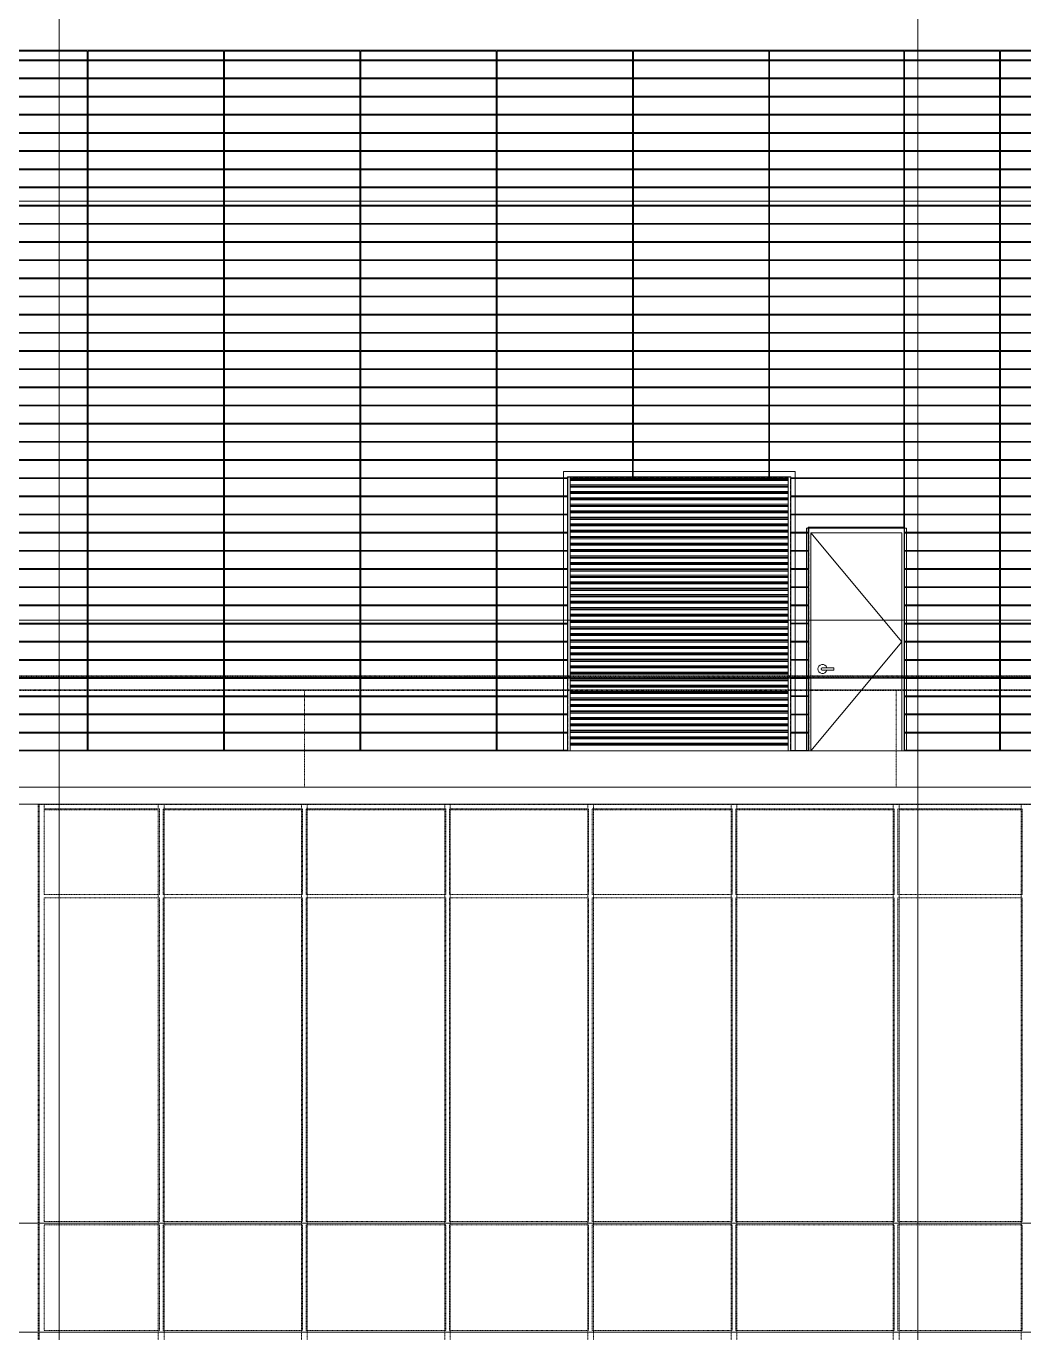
# Model space of a CAD drawing. Header units: inches. Extents: x 11737 to 18084, y -4365 to 1695.
# Drawn here: x 12783 to 13222, y 643 to 1218 of the extents above; entities that cross this region are included whole.
import ezdxf
from ezdxf.xclip import XClip

# ---------------------------------------------------------------- set-up
doc = ezdxf.new("R2010")
doc.units = ezdxf.units.IN
doc.header["$MEASUREMENT"] = 0
doc.header["$XCLIPFRAME"] = 0
for name, pattern in [('INC-200$0$NBK_CenterX2', [1.083333, 0.666667, -0.125, 0.166667, -0.125]), ('NBK_Center2', [0.270833, 0.166667, -0.03125, 0.041667, -0.03125]), ('NBK_CenterX2', [1.083333, 0.666667, -0.125, 0.166667, -0.125]), ('NBK_Hidden', [0.125, 0.083333, -0.041667])]:
    doc.linetypes.add(name, pattern=pattern)
doc.layers.get('Defpoints').update_dxf_attribs({"color": 250, "lineweight": 0})
for name, color, linetype, lineweight in [('!Arch2', 8, 'Continuous', 9), ('!Dimension', 50, 'Continuous', 5), ('!Gridline', 112, 'NBK_CenterX2', 5), ('!Linetype_Center2', 222, 'NBK_Center2', 9), ('!Linetype_Hidden', 210, 'NBK_Hidden', 9), ('!Terracotta', 31, 'Continuous', 20), ('INC-200$0$!Gridline @ 1', 112, 'INC-200$0$NBK_CenterX2', 5)]:
    doc.layers.add(name, color=color, linetype=linetype, lineweight=lineweight)

# ---------------------------------------------------------------- blocks, each defined once
blk = doc.blocks.new('WEST ELEVATION GRID')
for p, q in [((-1104.01, -106.7), (-1104.01, 1818.09)), ((-726.01, -106.7), (-726.01, 1818.09)), ((842.95, 1652.4), (-1655, 1652.4)), ((-1655, 1442.4), (842.95, 1442.4)), ((-1655, 1394.4), (842.95, 1394.4)), ((-1655, 1202.4), (842.95, 1202.4))]:
    blk.add_line(p, q)
blk = doc.blocks.new('A201')
for p, q in [((-595.53, 1418.92), (-1355.98, 1418.92)), ((-1334.89, 1419.44), (-610.4, 1419.44)), ((-1126.85, 1418.86), (-595.28, 1418.86)), ((-1348.76, 1413.16), (-595.28, 1413.16)), ((-595.05, 1412.93), (-1348.76, 1412.93)), ((-1348.76, 1412.89), (-595.09, 1412.89)), ((-996.01, 1370.4), (-996.01, 1412.89)), ((-735.49, 1370.4), (-735.49, 1413.16)), ((-595.53, 1370.4), (-1342.14, 1370.4)), ((-1113.29, 1362.8), (-606.09, 1362.8)), ((-1113.29, 1362.8), (-1113.29, 410.4)), ((-1112.81, 1362.8), (-1112.81, 410.4)), ((-1110.57, 1362.8), (-1110.57, 1323.12)), ((-1059.85, 1360.88), (-1110.57, 1360.88)), ((-1110.57, 1360.4), (-1060.33, 1360.4)), ((-1060.33, 1362.8), (-1060.33, 410.4)), ((-1059.85, 1323.12), (-1059.85, 1360.88)), ((-996.81, 1360.88), (-1058.25, 1360.88)), ((-1058.25, 1360.88), (-1058.25, 1323.12)), ((-1057.77, 410.4), (-1057.77, 1362.8)), ((-1057.77, 1360.4), (-997.29, 1360.4)), ((-997.29, 1362.8), (-997.29, 410.4)), ((-996.81, 1323.12), (-996.81, 1360.88)), ((-933.77, 1360.88), (-995.21, 1360.88)), ((-995.21, 1360.88), (-995.21, 1323.12)), ((-994.73, 410.4), (-994.73, 1362.8)), ((-994.73, 1360.4), (-934.25, 1360.4)), ((-934.25, 1362.8), (-934.25, 410.4)), ((-933.77, 1323.12), (-933.77, 1360.88)), ((-870.89, 1360.88), (-932.17, 1360.88)), ((-932.17, 1360.88), (-932.17, 1323.12)), ((-931.85, 410.4), (-931.85, 1362.8)), ((-931.85, 1360.4), (-871.21, 1360.4)), ((-871.21, 1362.8), (-871.21, 410.4)), ((-870.89, 1323.12), (-870.89, 1360.88)), ((-869.29, 1360.88), (-869.29, 1323.12)), ((-807.69, 1360.88), (-869.29, 1360.88)), ((-868.81, 410.4), (-868.81, 1362.8)), ((-868.81, 1360.4), (-808.17, 1360.4)), ((-808.17, 1362.8), (-808.17, 410.4)), ((-807.69, 1323.12), (-807.69, 1360.88)), ((-736.33, 1360.88), (-806.09, 1360.88)), ((-806.09, 1360.88), (-806.09, 1323.12)), ((-805.61, 1362.8), (-805.61, 410.4)), ((-805.61, 1360.4), (-736.81, 1360.4)), ((-736.81, 1362.8), (-736.81, 410.4)), ((-736.33, 1323.12), (-736.33, 1360.88)), ((-734.73, 1360.88), (-734.73, 1323.12)), ((-680.01, 1360.88), (-734.73, 1360.88)), ((-734.25, 1362.8), (-734.25, 410.4)), ((-734.25, 1360.4), (-680.49, 1360.4)), ((-680.49, 1362.8), (-680.49, 410.4)), ((-680.01, 1323.12), (-680.01, 1360.88)), ((-1110.57, 1323.12), (-1059.85, 1323.12)), ((-1059.85, 1321.68), (-1110.57, 1321.68)), ((-1110.57, 1321.68), (-1110.57, 1179.12)), ((-1059.85, 1179.12), (-1059.85, 1321.68)), ((-1058.25, 1323.12), (-996.81, 1323.12)), ((-996.81, 1321.68), (-1058.25, 1321.68)), ((-1058.25, 1321.68), (-1058.25, 1179.12)), ((-996.81, 1179.12), (-996.81, 1321.68)), ((-995.21, 1323.12), (-933.77, 1323.12)), ((-933.77, 1321.68), (-995.21, 1321.68)), ((-995.21, 1321.68), (-995.21, 1179.12)), ((-933.77, 1179.12), (-933.77, 1321.68)), ((-932.17, 1323.12), (-870.89, 1323.12)), ((-870.89, 1321.68), (-932.17, 1321.68)), ((-932.17, 1321.68), (-932.17, 1179.12)), ((-870.89, 1179.12), (-870.89, 1321.68)), ((-869.29, 1323.12), (-807.69, 1323.12)), ((-807.69, 1321.68), (-869.29, 1321.68)), ((-869.29, 1321.68), (-869.29, 1179.12)), ((-807.69, 1179.12), (-807.69, 1321.68)), ((-806.09, 1323.12), (-736.33, 1323.12)), ((-806.09, 1321.68), (-806.09, 1179.12)), ((-736.33, 1321.68), (-806.09, 1321.68)), ((-736.33, 1179.12), (-736.33, 1321.68)), ((-734.73, 1323.12), (-680.01, 1323.12)), ((-734.73, 1321.68), (-734.73, 1179.12)), ((-680.01, 1321.68), (-734.73, 1321.68)), ((-680.01, 1179.12), (-680.01, 1321.68)), ((-1110.57, 1179.12), (-1059.85, 1179.12)), ((-1110.57, 1177.68), (-1059.85, 1177.68)), ((-1110.57, 1131.12), (-1110.57, 1177.68)), ((-1059.85, 1131.12), (-1059.85, 1177.68)), ((-1058.25, 1179.12), (-996.81, 1179.12)), ((-1058.25, 1177.68), (-1058.25, 1131.12)), ((-996.81, 1177.68), (-1058.25, 1177.68)), ((-996.81, 1131.12), (-996.81, 1177.68)), ((-995.21, 1179.12), (-933.77, 1179.12)), ((-933.77, 1177.68), (-995.21, 1177.68)), ((-995.21, 1177.68), (-995.21, 1131.12)), ((-933.77, 1131.12), (-933.77, 1177.68)), ((-932.17, 1179.12), (-870.89, 1179.12)), ((-932.17, 1177.68), (-932.17, 1131.12)), ((-870.89, 1177.68), (-932.17, 1177.68)), ((-870.89, 1131.12), (-870.89, 1177.68)), ((-869.29, 1179.12), (-807.69, 1179.12)), ((-807.69, 1177.68), (-869.29, 1177.68)), ((-869.29, 1177.68), (-869.29, 1131.12)), ((-807.69, 1131.12), (-807.69, 1177.68)), ((-806.09, 1179.12), (-736.33, 1179.12)), ((-806.09, 1177.68), (-806.09, 1131.12)), ((-736.33, 1177.68), (-806.09, 1177.68)), ((-736.33, 1131.12), (-736.33, 1177.68)), ((-734.73, 1179.12), (-680.01, 1179.12)), ((-734.73, 1177.68), (-734.73, 1131.12)), ((-680.01, 1177.68), (-734.73, 1177.68)), ((-680.01, 1131.12), (-680.01, 1177.68)), ((-1110.57, 1131.12), (-1059.85, 1131.12)), ((-1058.25, 1131.12), (-996.81, 1131.12)), ((-995.21, 1131.12), (-933.77, 1131.12)), ((-932.17, 1131.12), (-870.89, 1131.12)), ((-869.29, 1131.12), (-807.69, 1131.12)), ((-806.09, 1131.12), (-736.33, 1131.12)), ((-734.73, 1131.12), (-680.01, 1131.12))]:
    blk.add_line(p, q)
blk = doc.blocks.new('EWA-TM TERRACOTTA WEST')
at = {"layer": '!Linetype_Center2', "color": 3, "linetype": 'Continuous'}
blk.add_line((-24.06, 1154.4), (1355.45, 1154.4), dxfattribs=at)
blk = doc.blocks.new('A$C5EC25172')
at = {"layer": '!Linetype_Center2'}
for p, q in [((-1091.39, 66), (-1091.39, -242)), ((-1031.39, 66), (-1031.39, -242)), ((-971.39, 66), (-971.39, -242)), ((-911.39, 66), (-911.39, -242)), ((-851.39, 66), (-851.39, -121.51)), ((-791.39, 66), (-791.39, -121.51)), ((-732.01, 66), (-732.01, -242)), ((-689.76, 66), (-689.76, -242)), ((-1348.76, 62), (-629.76, 62)), ((-1348.76, 46), (-629.76, 46)), ((-1348.76, 38), (-629.76, 38)), ((-1348.76, 22), (-629.76, 22)), ((-1348.76, 14), (-629.76, 14)), ((-1348.76, -2), (-629.76, -2)), ((-1348.76, -10), (-629.76, -10)), ((-1348.76, -26), (-629.76, -26)), ((-1348.76, -34), (-629.76, -34)), ((-1348.76, -50), (-629.76, -50)), ((-1348.76, -58), (-629.76, -58)), ((-1348.76, -74), (-629.76, -74)), ((-1348.76, -82), (-629.76, -82)), ((-1348.76, -98), (-629.76, -98)), ((-1348.76, -106), (-629.76, -106)), ((-1348.76, -122), (-880.01, -122)), ((-782.01, -122), (-629.76, -122)), ((-782.01, -122), (-629.76, -122)), ((-1348.76, -130), (-880.01, -130)), ((-782.01, -130), (-629.76, -130)), ((-1348.76, -138), (-880.01, -138)), ((-782.01, -138), (-629.76, -138)), ((-1348.76, -146), (-880.01, -146)), ((-782.01, -146), (-774.01, -146)), ((-782.01, -146), (-774.01, -146)), ((-732.01, -146), (-629.76, -146)), ((-732.01, -146), (-629.76, -146)), ((-1348.76, -154), (-880.01, -154)), ((-782.01, -154), (-774.01, -154)), ((-732.01, -154), (-629.76, -154)), ((-1348.76, -162), (-880.01, -162)), ((-782.01, -162), (-774.01, -162)), ((-1348.76, -170), (-880.01, -170)), ((-782.01, -170), (-774.01, -170)), ((-732.01, -170), (-629.76, -170)), ((-1348.76, -178), (-880.01, -178)), ((-782.01, -178), (-774.01, -178)), ((-732.01, -178), (-629.76, -178)), ((-1348.76, -186), (-880.01, -186)), ((-782.01, -186), (-774.01, -186)), ((-1348.76, -194), (-880.01, -194)), ((-782.01, -194), (-774.01, -194)), ((-732.01, -194), (-629.76, -194)), ((-1348.76, -202), (-880.01, -202)), ((-782.01, -202), (-774.01, -202)), ((-732.01, -202), (-629.76, -202)), ((-1348.76, -210), (-880.01, -210)), ((-782.01, -210), (-774.01, -210)), ((-732.01, -210), (-629.76, -210)), ((-1348.76, -218), (-880.01, -218)), ((-782.01, -218), (-774.01, -218)), ((-732.01, -218), (-629.76, -218)), ((-1348.76, -226), (-880.01, -226)), ((-782.01, -226), (-774.01, -226)), ((-732.01, -226), (-629.76, -226)), ((-1348.76, -234), (-880.01, -234)), ((-782.01, -234), (-774.01, -234)), ((-732.01, -234), (-629.76, -234)), ((-1348.76, -242), (-880.01, -242)), ((-782.01, -242), (-774.01, -242)), ((-732.01, -242), (-629.76, -242))]:
    blk.add_line(p, q, dxfattribs=at)
for points in [[(-880.01, -242), (-880.01, -121.51), (-782.01, -121.51), (-782.01, -242)], [(-732.01, -242), (-732.01, -144), (-774.01, -144), (-774.01, -242)]]:
    blk.add_lwpolyline(points, dxfattribs=at)
at = {"layer": '!Terracotta'}
for points in [[(-1091.58, 66), (-1151.2, 66), (-1151.2, 62.2), (-1091.58, 62.2)], [(-1091.2, 66), (-1031.58, 66), (-1031.58, 62.2), (-1091.2, 62.2)], [(-1031.2, 66), (-971.58, 66), (-971.58, 62.2), (-1031.2, 62.2)], [(-911.58, 66), (-971.2, 66), (-971.2, 62.2), (-911.58, 62.2)], [(-911.2, 66), (-851.58, 66), (-851.58, 62.2), (-911.2, 62.2)], [(-791.58, 66), (-851.2, 66), (-851.2, 62.2), (-791.58, 62.2)], [(-791.2, 66), (-732.2, 66), (-732.2, 62.2), (-791.2, 62.2)], [(-689.95, 66), (-731.83, 66), (-731.83, 62.2), (-689.95, 62.2)], [(-689.58, 66), (-629.76, 66), (-629.76, 62.2), (-689.58, 62.2)], [(-1091.58, 54.19), (-1151.2, 54.19), (-1151.2, 61.8), (-1091.58, 61.8)], [(-1091.2, 54.19), (-1031.58, 54.19), (-1031.58, 61.8), (-1091.2, 61.8)], [(-1031.2, 54.19), (-971.58, 54.19), (-971.58, 61.8), (-1031.2, 61.8)], [(-911.58, 54.19), (-971.2, 54.19), (-971.2, 61.8), (-911.58, 61.8)], [(-911.2, 54.19), (-851.58, 54.19), (-851.58, 61.8), (-911.2, 61.8)], [(-791.58, 54.19), (-851.2, 54.19), (-851.2, 61.8), (-791.58, 61.8)], [(-791.2, 54.19), (-732.2, 54.19), (-732.2, 61.8), (-791.2, 61.8)], [(-689.95, 54.19), (-731.83, 54.19), (-731.83, 61.8), (-689.95, 61.8)], [(-689.58, 54.19), (-629.76, 54.19), (-629.76, 61.8), (-689.58, 61.8)], [(-1091.58, 53.81), (-1151.2, 53.81), (-1151.2, 46.2), (-1091.58, 46.2)], [(-1091.2, 53.81), (-1031.58, 53.81), (-1031.58, 46.2), (-1091.2, 46.2)], [(-1031.2, 53.81), (-971.58, 53.81), (-971.58, 46.2), (-1031.2, 46.2)], [(-911.58, 53.81), (-971.2, 53.81), (-971.2, 46.2), (-911.58, 46.2)], [(-911.2, 53.81), (-851.58, 53.81), (-851.58, 46.2), (-911.2, 46.2)], [(-791.58, 53.81), (-851.2, 53.81), (-851.2, 46.2), (-791.58, 46.2)], [(-791.2, 53.81), (-732.2, 53.81), (-732.2, 46.2), (-791.2, 46.2)], [(-689.95, 53.81), (-731.83, 53.81), (-731.83, 46.2), (-689.95, 46.2)], [(-689.58, 53.81), (-629.76, 53.81), (-629.76, 46.2), (-689.58, 46.2)], [(-1091.58, 45.81), (-1151.2, 45.81), (-1151.2, 38.2), (-1091.58, 38.2)], [(-1091.2, 45.81), (-1031.58, 45.81), (-1031.58, 38.2), (-1091.2, 38.2)], [(-1031.2, 45.81), (-971.58, 45.81), (-971.58, 38.2), (-1031.2, 38.2)], [(-911.58, 45.81), (-971.2, 45.81), (-971.2, 38.2), (-911.58, 38.2)], [(-911.2, 45.81), (-851.58, 45.81), (-851.58, 38.2), (-911.2, 38.2)], [(-791.58, 45.81), (-851.2, 45.81), (-851.2, 38.2), (-791.58, 38.2)], [(-791.2, 45.81), (-732.2, 45.81), (-732.2, 38.2), (-791.2, 38.2)], [(-689.95, 45.81), (-731.83, 45.81), (-731.83, 38.2), (-689.95, 38.2)], [(-689.58, 45.81), (-629.76, 45.81), (-629.76, 38.2), (-689.58, 38.2)], [(-1091.58, 37.81), (-1151.2, 37.81), (-1151.2, 30.2), (-1091.58, 30.2)], [(-1091.2, 37.81), (-1031.58, 37.81), (-1031.58, 30.2), (-1091.2, 30.2)], [(-1031.2, 37.81), (-971.58, 37.81), (-971.58, 30.2), (-1031.2, 30.2)], [(-911.58, 37.81), (-971.2, 37.81), (-971.2, 30.2), (-911.58, 30.2)], [(-911.2, 37.81), (-851.58, 37.81), (-851.58, 30.2), (-911.2, 30.2)], [(-791.58, 37.81), (-851.2, 37.81), (-851.2, 30.2), (-791.58, 30.2)], [(-791.2, 37.81), (-732.2, 37.81), (-732.2, 30.2), (-791.2, 30.2)], [(-689.95, 37.81), (-731.83, 37.81), (-731.83, 30.2), (-689.95, 30.2)], [(-689.58, 37.81), (-629.76, 37.81), (-629.76, 30.2), (-689.58, 30.2)], [(-1091.58, 29.81), (-1151.2, 29.81), (-1151.2, 22.2), (-1091.58, 22.2)], [(-1091.2, 29.81), (-1031.58, 29.81), (-1031.58, 22.2), (-1091.2, 22.2)], [(-1031.2, 29.81), (-971.58, 29.81), (-971.58, 22.2), (-1031.2, 22.2)], [(-911.58, 29.81), (-971.2, 29.81), (-971.2, 22.2), (-911.58, 22.2)], [(-911.2, 29.81), (-851.58, 29.81), (-851.58, 22.2), (-911.2, 22.2)], [(-791.58, 29.81), (-851.2, 29.81), (-851.2, 22.2), (-791.58, 22.2)], [(-791.2, 29.81), (-732.2, 29.81), (-732.2, 22.2), (-791.2, 22.2)], [(-689.95, 29.81), (-731.83, 29.81), (-731.83, 22.2), (-689.95, 22.2)], [(-689.58, 29.81), (-629.76, 29.81), (-629.76, 22.2), (-689.58, 22.2)], [(-1091.58, 21.81), (-1151.2, 21.81), (-1151.2, 14.2), (-1091.58, 14.2)], [(-1091.2, 21.81), (-1031.58, 21.81), (-1031.58, 14.2), (-1091.2, 14.2)], [(-1031.2, 21.81), (-971.58, 21.81), (-971.58, 14.2), (-1031.2, 14.2)], [(-911.58, 21.81), (-971.2, 21.81), (-971.2, 14.2), (-911.58, 14.2)], [(-911.2, 21.81), (-851.58, 21.81), (-851.58, 14.2), (-911.2, 14.2)], [(-791.58, 21.81), (-851.2, 21.81), (-851.2, 14.2), (-791.58, 14.2)], [(-791.2, 21.81), (-732.2, 21.81), (-732.2, 14.2), (-791.2, 14.2)], [(-689.95, 21.81), (-731.83, 21.81), (-731.83, 14.2), (-689.95, 14.2)], [(-689.58, 21.81), (-629.76, 21.81), (-629.76, 14.2), (-689.58, 14.2)], [(-1091.58, 13.81), (-1151.2, 13.81), (-1151.2, 6.2), (-1091.58, 6.2)], [(-1091.2, 13.81), (-1031.58, 13.81), (-1031.58, 6.2), (-1091.2, 6.2)], [(-1031.2, 13.81), (-971.58, 13.81), (-971.58, 6.2), (-1031.2, 6.2)], [(-911.58, 13.81), (-971.2, 13.81), (-971.2, 6.2), (-911.58, 6.2)], [(-911.2, 13.81), (-851.58, 13.81), (-851.58, 6.2), (-911.2, 6.2)], [(-791.58, 13.81), (-851.2, 13.81), (-851.2, 6.2), (-791.58, 6.2)], [(-791.2, 13.81), (-732.2, 13.81), (-732.2, 6.2), (-791.2, 6.2)], [(-689.95, 13.81), (-731.83, 13.81), (-731.83, 6.2), (-689.95, 6.2)], [(-689.58, 13.81), (-629.76, 13.81), (-629.76, 6.2), (-689.58, 6.2)], [(-1091.58, 5.81), (-1151.2, 5.81), (-1151.2, -1.8), (-1091.58, -1.8)], [(-1091.2, 5.81), (-1031.58, 5.81), (-1031.58, -1.8), (-1091.2, -1.8)], [(-1031.2, 5.81), (-971.58, 5.81), (-971.58, -1.8), (-1031.2, -1.8)], [(-911.58, 5.81), (-971.2, 5.81), (-971.2, -1.8), (-911.58, -1.8)], [(-911.2, 5.81), (-851.58, 5.81), (-851.58, -1.8), (-911.2, -1.8)], [(-791.58, 5.81), (-851.2, 5.81), (-851.2, -1.8), (-791.58, -1.8)], [(-791.2, 5.81), (-732.2, 5.81), (-732.2, -1.8), (-791.2, -1.8)], [(-689.95, 5.81), (-731.83, 5.81), (-731.83, -1.8), (-689.95, -1.8)], [(-689.58, 5.81), (-629.76, 5.81), (-629.76, -1.8), (-689.58, -1.8)], [(-1091.58, -2.19), (-1151.2, -2.19), (-1151.2, -9.8), (-1091.58, -9.8)], [(-1091.2, -2.19), (-1031.58, -2.19), (-1031.58, -9.8), (-1091.2, -9.8)], [(-1031.2, -2.19), (-971.58, -2.19), (-971.58, -9.8), (-1031.2, -9.8)], [(-911.58, -2.19), (-971.2, -2.19), (-971.2, -9.8), (-911.58, -9.8)], [(-911.2, -2.19), (-851.58, -2.19), (-851.58, -9.8), (-911.2, -9.8)], [(-791.58, -2.19), (-851.2, -2.19), (-851.2, -9.8), (-791.58, -9.8)], [(-791.2, -2.19), (-732.2, -2.19), (-732.2, -9.8), (-791.2, -9.8)], [(-689.95, -2.19), (-731.83, -2.19), (-731.83, -9.8), (-689.95, -9.8)], [(-689.58, -2.19), (-629.76, -2.19), (-629.76, -9.8), (-689.58, -9.8)], [(-1091.58, -10.19), (-1151.2, -10.19), (-1151.2, -17.8), (-1091.58, -17.8)], [(-1091.2, -10.19), (-1031.58, -10.19), (-1031.58, -17.8), (-1091.2, -17.8)], [(-1031.2, -10.19), (-971.58, -10.19), (-971.58, -17.8), (-1031.2, -17.8)], [(-911.58, -10.19), (-971.2, -10.19), (-971.2, -17.8), (-911.58, -17.8)], [(-911.2, -10.19), (-851.58, -10.19), (-851.58, -17.8), (-911.2, -17.8)], [(-791.58, -10.19), (-851.2, -10.19), (-851.2, -17.8), (-791.58, -17.8)], [(-791.2, -10.19), (-732.2, -10.19), (-732.2, -17.8), (-791.2, -17.8)], [(-689.95, -10.19), (-731.83, -10.19), (-731.83, -17.8), (-689.95, -17.8)], [(-689.58, -10.19), (-629.76, -10.19), (-629.76, -17.8), (-689.58, -17.8)], [(-1091.58, -18.19), (-1151.2, -18.19), (-1151.2, -25.8), (-1091.58, -25.8)], [(-1091.2, -18.19), (-1031.58, -18.19), (-1031.58, -25.8), (-1091.2, -25.8)], [(-1031.2, -18.19), (-971.58, -18.19), (-971.58, -25.8), (-1031.2, -25.8)], [(-911.58, -18.19), (-971.2, -18.19), (-971.2, -25.8), (-911.58, -25.8)], [(-911.2, -18.19), (-851.58, -18.19), (-851.58, -25.8), (-911.2, -25.8)], [(-791.58, -18.19), (-851.2, -18.19), (-851.2, -25.8), (-791.58, -25.8)], [(-791.2, -18.19), (-732.2, -18.19), (-732.2, -25.8), (-791.2, -25.8)], [(-689.95, -18.19), (-731.83, -18.19), (-731.83, -25.8), (-689.95, -25.8)], [(-689.58, -18.19), (-629.76, -18.19), (-629.76, -25.8), (-689.58, -25.8)], [(-1091.58, -26.19), (-1151.2, -26.19), (-1151.2, -33.8), (-1091.58, -33.8)], [(-1091.2, -26.19), (-1031.58, -26.19), (-1031.58, -33.8), (-1091.2, -33.8)], [(-1031.2, -26.19), (-971.58, -26.19), (-971.58, -33.8), (-1031.2, -33.8)], [(-911.58, -26.19), (-971.2, -26.19), (-971.2, -33.8), (-911.58, -33.8)], [(-911.2, -26.19), (-851.58, -26.19), (-851.58, -33.8), (-911.2, -33.8)], [(-791.58, -26.19), (-851.2, -26.19), (-851.2, -33.8), (-791.58, -33.8)], [(-791.2, -26.19), (-732.2, -26.19), (-732.2, -33.8), (-791.2, -33.8)], [(-689.95, -26.19), (-731.83, -26.19), (-731.83, -33.8), (-689.95, -33.8)], [(-689.58, -26.19), (-629.76, -26.19), (-629.76, -33.8), (-689.58, -33.8)], [(-1091.58, -34.19), (-1151.2, -34.19), (-1151.2, -41.8), (-1091.58, -41.8)], [(-1091.2, -34.19), (-1031.58, -34.19), (-1031.58, -41.8), (-1091.2, -41.8)], [(-1031.2, -34.19), (-971.58, -34.19), (-971.58, -41.8), (-1031.2, -41.8)], [(-911.58, -34.19), (-971.2, -34.19), (-971.2, -41.8), (-911.58, -41.8)], [(-911.2, -34.19), (-851.58, -34.19), (-851.58, -41.8), (-911.2, -41.8)], [(-791.58, -34.19), (-851.2, -34.19), (-851.2, -41.8), (-791.58, -41.8)], [(-791.2, -34.19), (-732.2, -34.19), (-732.2, -41.8), (-791.2, -41.8)], [(-689.95, -34.19), (-731.83, -34.19), (-731.83, -41.8), (-689.95, -41.8)], [(-689.58, -34.19), (-629.76, -34.19), (-629.76, -41.8), (-689.58, -41.8)], [(-1091.58, -42.19), (-1151.2, -42.19), (-1151.2, -49.8), (-1091.58, -49.8)], [(-1091.2, -42.19), (-1031.58, -42.19), (-1031.58, -49.8), (-1091.2, -49.8)], [(-1031.2, -42.19), (-971.58, -42.19), (-971.58, -49.8), (-1031.2, -49.8)], [(-911.58, -42.19), (-971.2, -42.19), (-971.2, -49.8), (-911.58, -49.8)], [(-911.2, -42.19), (-851.58, -42.19), (-851.58, -49.8), (-911.2, -49.8)], [(-791.58, -42.19), (-851.2, -42.19), (-851.2, -49.8), (-791.58, -49.8)], [(-791.2, -42.19), (-732.2, -42.19), (-732.2, -49.8), (-791.2, -49.8)], [(-689.95, -42.19), (-731.83, -42.19), (-731.83, -49.8), (-689.95, -49.8)], [(-689.58, -42.19), (-629.76, -42.19), (-629.76, -49.8), (-689.58, -49.8)], [(-1091.58, -50.19), (-1151.2, -50.19), (-1151.2, -57.8), (-1091.58, -57.8)], [(-1091.2, -50.19), (-1031.58, -50.19), (-1031.58, -57.8), (-1091.2, -57.8)], [(-1031.2, -50.19), (-971.58, -50.19), (-971.58, -57.8), (-1031.2, -57.8)], [(-911.58, -50.19), (-971.2, -50.19), (-971.2, -57.8), (-911.58, -57.8)], [(-911.2, -50.19), (-851.58, -50.19), (-851.58, -57.8), (-911.2, -57.8)], [(-791.58, -50.19), (-851.2, -50.19), (-851.2, -57.8), (-791.58, -57.8)], [(-791.2, -50.19), (-732.2, -50.19), (-732.2, -57.8), (-791.2, -57.8)], [(-689.95, -50.19), (-731.83, -50.19), (-731.83, -57.8), (-689.95, -57.8)], [(-689.58, -50.19), (-629.76, -50.19), (-629.76, -57.8), (-689.58, -57.8)], [(-1091.58, -58.19), (-1151.2, -58.19), (-1151.2, -65.8), (-1091.58, -65.8)], [(-1091.2, -58.19), (-1031.58, -58.19), (-1031.58, -65.8), (-1091.2, -65.8)], [(-1031.2, -58.19), (-971.58, -58.19), (-971.58, -65.8), (-1031.2, -65.8)], [(-911.58, -58.19), (-971.2, -58.19), (-971.2, -65.8), (-911.58, -65.8)], [(-911.2, -58.19), (-851.58, -58.19), (-851.58, -65.8), (-911.2, -65.8)], [(-791.58, -58.19), (-851.2, -58.19), (-851.2, -65.8), (-791.58, -65.8)], [(-791.2, -58.19), (-732.2, -58.19), (-732.2, -65.8), (-791.2, -65.8)], [(-689.95, -58.19), (-731.83, -58.19), (-731.83, -65.8), (-689.95, -65.8)], [(-689.58, -58.19), (-629.76, -58.19), (-629.76, -65.8), (-689.58, -65.8)], [(-1091.58, -66.19), (-1151.2, -66.19), (-1151.2, -73.8), (-1091.58, -73.8)], [(-1091.2, -66.19), (-1031.58, -66.19), (-1031.58, -73.8), (-1091.2, -73.8)], [(-1031.2, -66.19), (-971.58, -66.19), (-971.58, -73.8), (-1031.2, -73.8)], [(-911.58, -66.19), (-971.2, -66.19), (-971.2, -73.8), (-911.58, -73.8)], [(-911.2, -66.19), (-851.58, -66.19), (-851.58, -73.8), (-911.2, -73.8)], [(-791.58, -66.19), (-851.2, -66.19), (-851.2, -73.8), (-791.58, -73.8)], [(-791.2, -66.19), (-732.2, -66.19), (-732.2, -73.8), (-791.2, -73.8)], [(-689.95, -66.19), (-731.83, -66.19), (-731.83, -73.8), (-689.95, -73.8)], [(-689.58, -66.19), (-629.76, -66.19), (-629.76, -73.8), (-689.58, -73.8)], [(-1091.58, -74.19), (-1151.2, -74.19), (-1151.2, -81.8), (-1091.58, -81.8)], [(-1091.2, -74.19), (-1031.58, -74.19), (-1031.58, -81.8), (-1091.2, -81.8)], [(-1031.2, -74.19), (-971.58, -74.19), (-971.58, -81.8), (-1031.2, -81.8)], [(-911.58, -74.19), (-971.2, -74.19), (-971.2, -81.8), (-911.58, -81.8)], [(-911.2, -74.19), (-851.58, -74.19), (-851.58, -81.8), (-911.2, -81.8)], [(-791.58, -74.19), (-851.2, -74.19), (-851.2, -81.8), (-791.58, -81.8)], [(-791.2, -74.19), (-732.2, -74.19), (-732.2, -81.8), (-791.2, -81.8)], [(-689.95, -74.19), (-731.83, -74.19), (-731.83, -81.8), (-689.95, -81.8)], [(-689.58, -74.19), (-629.76, -74.19), (-629.76, -81.8), (-689.58, -81.8)], [(-1091.58, -82.19), (-1151.2, -82.19), (-1151.2, -89.8), (-1091.58, -89.8)], [(-1091.2, -82.19), (-1031.58, -82.19), (-1031.58, -89.8), (-1091.2, -89.8)], [(-1031.2, -82.19), (-971.58, -82.19), (-971.58, -89.8), (-1031.2, -89.8)], [(-911.58, -82.19), (-971.2, -82.19), (-971.2, -89.8), (-911.58, -89.8)], [(-911.2, -82.19), (-851.58, -82.19), (-851.58, -89.8), (-911.2, -89.8)], [(-791.58, -82.19), (-851.2, -82.19), (-851.2, -89.8), (-791.58, -89.8)], [(-791.2, -82.19), (-732.2, -82.19), (-732.2, -89.8), (-791.2, -89.8)], [(-689.95, -82.19), (-731.83, -82.19), (-731.83, -89.8), (-689.95, -89.8)], [(-689.58, -82.19), (-629.76, -82.19), (-629.76, -89.8), (-689.58, -89.8)], [(-1091.58, -90.19), (-1151.2, -90.19), (-1151.2, -97.8), (-1091.58, -97.8)], [(-1091.2, -90.19), (-1031.58, -90.19), (-1031.58, -97.8), (-1091.2, -97.8)], [(-1031.2, -90.19), (-971.58, -90.19), (-971.58, -97.8), (-1031.2, -97.8)], [(-911.58, -90.19), (-971.2, -90.19), (-971.2, -97.8), (-911.58, -97.8)], [(-911.2, -90.19), (-851.58, -90.19), (-851.58, -97.8), (-911.2, -97.8)], [(-791.58, -90.19), (-851.2, -90.19), (-851.2, -97.8), (-791.58, -97.8)], [(-791.2, -90.19), (-732.2, -90.19), (-732.2, -97.8), (-791.2, -97.8)], [(-689.95, -90.19), (-731.83, -90.19), (-731.83, -97.8), (-689.95, -97.8)], [(-689.58, -90.19), (-629.76, -90.19), (-629.76, -97.8), (-689.58, -97.8)], [(-1091.58, -98.19), (-1151.2, -98.19), (-1151.2, -105.8), (-1091.58, -105.8)], [(-1091.2, -98.19), (-1031.58, -98.19), (-1031.58, -105.8), (-1091.2, -105.8)], [(-1031.2, -98.19), (-971.58, -98.19), (-971.58, -105.8), (-1031.2, -105.8)], [(-911.58, -98.19), (-971.2, -98.19), (-971.2, -105.8), (-911.58, -105.8)], [(-911.2, -98.19), (-851.58, -98.19), (-851.58, -105.8), (-911.2, -105.8)], [(-791.58, -98.19), (-851.2, -98.19), (-851.2, -105.8), (-791.58, -105.8)], [(-791.2, -98.19), (-732.2, -98.19), (-732.2, -105.8), (-791.2, -105.8)], [(-689.95, -98.19), (-731.83, -98.19), (-731.83, -105.8), (-689.95, -105.8)], [(-689.58, -98.19), (-629.76, -98.19), (-629.76, -105.8), (-689.58, -105.8)], [(-1091.58, -106.19), (-1151.2, -106.19), (-1151.2, -113.8), (-1091.58, -113.8)], [(-1091.2, -106.19), (-1031.58, -106.19), (-1031.58, -113.8), (-1091.2, -113.8)], [(-1031.2, -106.19), (-971.58, -106.19), (-971.58, -113.8), (-1031.2, -113.8)], [(-911.58, -106.19), (-971.2, -106.19), (-971.2, -113.8), (-911.58, -113.8)], [(-911.2, -106.19), (-851.58, -106.19), (-851.58, -113.8), (-911.2, -113.8)], [(-791.58, -106.19), (-851.2, -106.19), (-851.2, -113.8), (-791.58, -113.8)], [(-791.2, -106.19), (-732.2, -106.19), (-732.2, -113.8), (-791.2, -113.8)], [(-689.95, -106.19), (-731.83, -106.19), (-731.83, -113.8), (-689.95, -113.8)], [(-689.58, -106.19), (-629.76, -106.19), (-629.76, -113.8), (-689.58, -113.8)], [(-1091.58, -114.19), (-1151.2, -114.19), (-1151.2, -121.8), (-1091.58, -121.8)], [(-1091.2, -114.19), (-1031.58, -114.19), (-1031.58, -121.8), (-1091.2, -121.8)], [(-1031.2, -114.19), (-971.58, -114.19), (-971.58, -121.8), (-1031.2, -121.8)], [(-911.58, -114.19), (-971.2, -114.19), (-971.2, -121.8), (-911.58, -121.8)], [(-911.2, -121.8), (-911.2, -114.19), (-851.58, -114.19), (-851.58, -121.33), (-880.2, -121.33), (-880.2, -121.8)], [(-851.21, -121.33), (-791.57, -121.33), (-791.57, -114.2), (-851.21, -114.2)], [(-791.2, -121.33), (-791.2, -114.19), (-732.2, -114.19), (-732.2, -121.8), (-781.83, -121.8), (-781.83, -121.33)], [(-689.95, -114.19), (-731.83, -114.19), (-731.83, -121.8), (-689.95, -121.8)], [(-689.58, -114.19), (-629.76, -114.19), (-629.76, -121.8), (-689.58, -121.8)], [(-1091.58, -122.19), (-1151.2, -122.19), (-1151.2, -129.8), (-1091.58, -129.8)], [(-1091.2, -122.19), (-1031.58, -122.19), (-1031.58, -129.8), (-1091.2, -129.8)], [(-1031.2, -122.19), (-971.58, -122.19), (-971.58, -129.8), (-1031.2, -129.8)], [(-911.58, -122.19), (-971.2, -122.19), (-971.2, -129.8), (-911.58, -129.8)], [(-911.2, -122.19), (-880.2, -122.19), (-880.2, -129.8), (-911.2, -129.8)], [(-781.83, -122.19), (-732.2, -122.19), (-732.2, -129.8), (-781.83, -129.8)], [(-689.95, -122.19), (-731.83, -122.19), (-731.83, -129.8), (-689.95, -129.8)], [(-689.58, -122.19), (-629.76, -122.19), (-629.76, -129.8), (-689.58, -129.8)], [(-1091.58, -130.19), (-1151.2, -130.19), (-1151.2, -137.8), (-1091.58, -137.8)], [(-1091.2, -130.19), (-1031.58, -130.19), (-1031.58, -137.8), (-1091.2, -137.8)], [(-1031.2, -130.19), (-971.58, -130.19), (-971.58, -137.8), (-1031.2, -137.8)], [(-911.58, -130.19), (-971.2, -130.19), (-971.2, -137.8), (-911.58, -137.8)], [(-911.2, -130.19), (-880.2, -130.19), (-880.2, -137.8), (-911.2, -137.8)], [(-781.83, -137.81), (-732.2, -137.81), (-732.2, -130.2), (-781.83, -130.2)], [(-689.95, -130.19), (-731.83, -130.19), (-731.83, -137.8), (-689.95, -137.8)], [(-689.58, -130.19), (-629.76, -130.19), (-629.76, -137.8), (-689.58, -137.8)], [(-1091.58, -138.19), (-1151.2, -138.19), (-1151.2, -145.8), (-1091.58, -145.8)], [(-1091.2, -138.19), (-1031.58, -138.19), (-1031.58, -145.8), (-1091.2, -145.8)], [(-1031.2, -138.19), (-971.58, -138.19), (-971.58, -145.8), (-1031.2, -145.8)], [(-911.58, -138.19), (-971.2, -138.19), (-971.2, -145.8), (-911.58, -145.8)], [(-911.2, -138.19), (-880.2, -138.19), (-880.2, -145.8), (-911.2, -145.8)], [(-781.84, -145.82), (-774.19, -145.82), (-774.19, -143.5), (-732.19, -143.5), (-732.19, -138.18), (-781.84, -138.18)], [(-689.95, -145.81), (-731.83, -145.81), (-731.83, -138.2), (-689.95, -138.2)], [(-689.58, -145.81), (-629.76, -145.81), (-629.76, -138.2), (-689.58, -138.2)], [(-1091.58, -146.19), (-1151.2, -146.19), (-1151.2, -153.8), (-1091.58, -153.8)], [(-1091.2, -146.19), (-1031.58, -146.19), (-1031.58, -153.8), (-1091.2, -153.8)], [(-1031.2, -146.19), (-971.58, -146.19), (-971.58, -153.8), (-1031.2, -153.8)], [(-911.58, -146.19), (-971.2, -146.19), (-971.2, -153.8), (-911.58, -153.8)], [(-911.2, -146.19), (-880.2, -146.19), (-880.2, -153.8), (-911.2, -153.8)], [(-781.83, -146.18), (-774.2, -146.18), (-774.2, -153.82), (-781.83, -153.82)], [(-689.95, -146.19), (-731.83, -146.19), (-731.83, -153.8), (-689.95, -153.8)], [(-689.58, -146.19), (-629.76, -146.19), (-629.76, -153.8), (-689.58, -153.8)], [(-1091.58, -154.19), (-1151.2, -154.19), (-1151.2, -161.8), (-1091.58, -161.8)], [(-1091.2, -154.19), (-1031.58, -154.19), (-1031.58, -161.8), (-1091.2, -161.8)], [(-1031.2, -154.19), (-971.58, -154.19), (-971.58, -161.8), (-1031.2, -161.8)], [(-911.58, -154.19), (-971.2, -154.19), (-971.2, -161.8), (-911.58, -161.8)], [(-911.2, -154.19), (-880.2, -154.19), (-880.2, -161.8), (-911.2, -161.8)], [(-781.83, -154.18), (-774.2, -154.18), (-774.2, -161.82), (-781.83, -161.82)], [(-689.95, -154.19), (-731.83, -154.19), (-731.83, -161.8), (-689.95, -161.8)], [(-689.58, -154.19), (-629.76, -154.19), (-629.76, -161.8), (-689.58, -161.8)], [(-1091.58, -162.19), (-1151.2, -162.19), (-1151.2, -169.8), (-1091.58, -169.8)], [(-1091.2, -162.19), (-1031.58, -162.19), (-1031.58, -169.8), (-1091.2, -169.8)], [(-1031.2, -162.19), (-971.58, -162.19), (-971.58, -169.8), (-1031.2, -169.8)], [(-911.58, -162.19), (-971.2, -162.19), (-971.2, -169.8), (-911.58, -169.8)], [(-911.2, -162.19), (-880.2, -162.19), (-880.2, -169.8), (-911.2, -169.8)], [(-781.83, -162.18), (-774.2, -162.18), (-774.2, -169.82), (-781.83, -169.82)], [(-689.95, -162.19), (-731.83, -162.19), (-731.83, -169.8), (-689.95, -169.8)], [(-689.58, -162.19), (-629.76, -162.19), (-629.76, -169.8), (-689.58, -169.8)], [(-1091.58, -170.19), (-1151.2, -170.19), (-1151.2, -177.8), (-1091.58, -177.8)], [(-1091.2, -170.19), (-1031.58, -170.19), (-1031.58, -177.8), (-1091.2, -177.8)], [(-1031.2, -170.19), (-971.58, -170.19), (-971.58, -177.8), (-1031.2, -177.8)], [(-911.58, -170.19), (-971.2, -170.19), (-971.2, -177.8), (-911.58, -177.8)], [(-911.2, -170.19), (-880.2, -170.19), (-880.2, -177.8), (-911.2, -177.8)], [(-781.83, -170.18), (-774.2, -170.18), (-774.2, -177.82), (-781.83, -177.82)], [(-689.95, -170.19), (-731.83, -170.19), (-731.83, -177.8), (-689.95, -177.8)], [(-689.58, -170.19), (-629.76, -170.19), (-629.76, -177.8), (-689.58, -177.8)], [(-1091.58, -178.19), (-1151.2, -178.19), (-1151.2, -185.8), (-1091.58, -185.8)], [(-1091.2, -178.19), (-1031.58, -178.19), (-1031.58, -185.8), (-1091.2, -185.8)], [(-1031.2, -178.19), (-971.58, -178.19), (-971.58, -185.8), (-1031.2, -185.8)], [(-911.58, -178.19), (-971.2, -178.19), (-971.2, -185.8), (-911.58, -185.8)], [(-911.2, -178.19), (-880.2, -178.19), (-880.2, -185.8), (-911.2, -185.8)], [(-781.83, -178.18), (-774.2, -178.18), (-774.2, -185.82), (-781.83, -185.82)], [(-689.95, -178.19), (-731.83, -178.19), (-731.83, -185.8), (-689.95, -185.8)], [(-689.58, -178.19), (-629.76, -178.19), (-629.76, -185.8), (-689.58, -185.8)], [(-1091.58, -186.19), (-1151.2, -186.19), (-1151.2, -193.8), (-1091.58, -193.8)], [(-1091.2, -186.19), (-1031.58, -186.19), (-1031.58, -193.8), (-1091.2, -193.8)], [(-1031.2, -186.19), (-971.58, -186.19), (-971.58, -193.8), (-1031.2, -193.8)], [(-911.58, -186.19), (-971.2, -186.19), (-971.2, -193.8), (-911.58, -193.8)], [(-911.2, -186.19), (-880.2, -186.19), (-880.2, -193.8), (-911.2, -193.8)], [(-781.83, -186.18), (-774.2, -186.18), (-774.2, -193.82), (-781.83, -193.82)], [(-689.95, -186.19), (-731.83, -186.19), (-731.83, -193.8), (-689.95, -193.8)], [(-689.58, -186.19), (-629.76, -186.19), (-629.76, -193.8), (-689.58, -193.8)], [(-1091.58, -194.19), (-1151.2, -194.19), (-1151.2, -201.8), (-1091.58, -201.8)], [(-1091.2, -194.19), (-1031.58, -194.19), (-1031.58, -201.8), (-1091.2, -201.8)], [(-1031.2, -194.19), (-971.58, -194.19), (-971.58, -201.8), (-1031.2, -201.8)], [(-911.58, -194.19), (-971.2, -194.19), (-971.2, -201.8), (-911.58, -201.8)], [(-911.2, -194.19), (-880.2, -194.19), (-880.2, -201.8), (-911.2, -201.8)], [(-781.83, -194.18), (-774.2, -194.18), (-774.2, -201.82), (-781.83, -201.82)], [(-689.95, -194.19), (-731.83, -194.19), (-731.83, -201.8), (-689.95, -201.8)], [(-689.58, -194.19), (-629.76, -194.19), (-629.76, -201.8), (-689.58, -201.8)], [(-1091.58, -202.19), (-1151.2, -202.19), (-1151.2, -209.8), (-1091.58, -209.8)], [(-1091.2, -202.19), (-1031.58, -202.19), (-1031.58, -209.8), (-1091.2, -209.8)], [(-1031.2, -202.19), (-971.58, -202.19), (-971.58, -209.8), (-1031.2, -209.8)], [(-911.58, -202.19), (-971.2, -202.19), (-971.2, -209.8), (-911.58, -209.8)], [(-911.2, -202.19), (-880.2, -202.19), (-880.2, -209.8), (-911.2, -209.8)], [(-781.83, -202.18), (-774.2, -202.18), (-774.2, -209.82), (-781.83, -209.82)], [(-689.95, -202.19), (-731.83, -202.19), (-731.83, -209.8), (-689.95, -209.8)], [(-689.58, -202.19), (-629.76, -202.19), (-629.76, -209.8), (-689.58, -209.8)], [(-1091.58, -210.19), (-1151.2, -210.19), (-1151.2, -217.8), (-1091.58, -217.8)], [(-1091.2, -210.19), (-1031.58, -210.19), (-1031.58, -217.8), (-1091.2, -217.8)], [(-1031.2, -210.19), (-971.58, -210.19), (-971.58, -217.8), (-1031.2, -217.8)], [(-911.58, -210.19), (-971.2, -210.19), (-971.2, -217.8), (-911.58, -217.8)], [(-911.2, -210.19), (-880.2, -210.19), (-880.2, -217.8), (-911.2, -217.8)], [(-781.83, -210.18), (-774.2, -210.18), (-774.2, -217.82), (-781.83, -217.82)], [(-689.95, -210.19), (-731.83, -210.19), (-731.83, -217.8), (-689.95, -217.8)], [(-689.58, -210.19), (-629.76, -210.19), (-629.76, -217.8), (-689.58, -217.8)], [(-1091.58, -218.19), (-1151.2, -218.19), (-1151.2, -225.8), (-1091.58, -225.8)], [(-1091.2, -218.19), (-1031.58, -218.19), (-1031.58, -225.8), (-1091.2, -225.8)], [(-1031.2, -218.19), (-971.58, -218.19), (-971.58, -225.8), (-1031.2, -225.8)], [(-911.58, -218.19), (-971.2, -218.19), (-971.2, -225.8), (-911.58, -225.8)], [(-911.2, -218.19), (-880.2, -218.19), (-880.2, -225.8), (-911.2, -225.8)], [(-781.83, -218.18), (-774.2, -218.18), (-774.2, -225.82), (-781.83, -225.82)], [(-689.95, -218.19), (-731.83, -218.19), (-731.83, -225.8), (-689.95, -225.8)], [(-689.58, -218.19), (-629.76, -218.19), (-629.76, -225.8), (-689.58, -225.8)], [(-1091.58, -226.19), (-1151.2, -226.19), (-1151.2, -233.8), (-1091.58, -233.8)], [(-1091.2, -226.19), (-1031.58, -226.19), (-1031.58, -233.8), (-1091.2, -233.8)], [(-1031.2, -226.19), (-971.58, -226.19), (-971.58, -233.8), (-1031.2, -233.8)], [(-911.58, -226.19), (-971.2, -226.19), (-971.2, -233.8), (-911.58, -233.8)], [(-911.2, -226.19), (-880.2, -226.19), (-880.2, -233.8), (-911.2, -233.8)], [(-781.83, -226.18), (-774.2, -226.18), (-774.2, -233.82), (-781.83, -233.82)], [(-689.95, -226.19), (-731.83, -226.19), (-731.83, -233.8), (-689.95, -233.8)], [(-689.58, -226.19), (-629.76, -226.19), (-629.76, -233.8), (-689.58, -233.8)], [(-1091.58, -234.19), (-1151.2, -234.19), (-1151.2, -241.8), (-1091.58, -241.8)], [(-1091.2, -234.19), (-1031.58, -234.19), (-1031.58, -241.8), (-1091.2, -241.8)], [(-1031.2, -234.19), (-971.58, -234.19), (-971.58, -241.8), (-1031.2, -241.8)], [(-911.58, -234.19), (-971.2, -234.19), (-971.2, -241.8), (-911.58, -241.8)], [(-911.2, -234.19), (-880.2, -234.19), (-880.2, -241.8), (-911.2, -241.8)], [(-781.83, -234.18), (-774.2, -234.18), (-774.2, -241.82), (-781.83, -241.82)], [(-689.95, -234.19), (-731.83, -234.19), (-731.83, -241.8), (-689.95, -241.8)], [(-689.58, -234.19), (-629.76, -234.19), (-629.76, -241.8), (-689.58, -241.8)]]:
    blk.add_lwpolyline(points, close=True, dxfattribs=at)
blk = doc.blocks.new('A$C5F5E0AD2')
for p, q in [((-629.76, 324.5), (-1348.97, 324.5)), ((-882.01, 139), (-882.01, 16)), ((-780.01, 139), (-882.01, 139)), ((-780.01, 139), (-780.01, 16)), ((-783.01, 136), (-879.01, 136)), ((-879.01, 16), (-879.01, 136)), ((-783.01, 135.89), (-879.01, 135.89)), ((-783.01, 135.41), (-879.01, 135.41)), ((-783.01, 134.93), (-879.01, 134.93)), ((-783.01, 133.03), (-879.01, 133.03)), ((-783.01, 132.56), (-879.01, 132.56)), ((-783.01, 16), (-783.01, 136)), ((-783.01, 132.08), (-879.01, 132.08)), ((-783.01, 130.18), (-879.01, 130.18)), ((-783.01, 129.71), (-879.01, 129.71)), ((-783.01, 129.24), (-879.01, 129.24)), ((-783.01, 127.35), (-879.01, 127.35)), ((-783.01, 126.88), (-879.01, 126.88)), ((-783.01, 126.41), (-879.01, 126.41)), ((-783.01, 124.52), (-879.01, 124.52)), ((-783.01, 124.04), (-879.01, 124.04)), ((-783.01, 123.56), (-879.01, 123.56)), ((-783.01, 121.66), (-879.01, 121.66)), ((-783.01, 121.2), (-879.01, 121.2)), ((-783.01, 120.73), (-879.01, 120.73)), ((-783.01, 118.83), (-879.01, 118.83)), ((-783.01, 118.35), (-879.01, 118.35)), ((-783.01, 117.88), (-879.01, 117.88)), ((-783.01, 115.98), (-879.01, 115.98)), ((-783.01, 115.5), (-879.01, 115.5)), ((-783.01, 115.02), (-879.01, 115.02)), ((-783.01, 113.13), (-879.01, 113.13)), ((-783.01, 112.66), (-879.01, 112.66)), ((-783.01, 112.19), (-879.01, 112.19)), ((-783.01, 110.3), (-879.01, 110.3)), ((-783.01, 109.83), (-879.01, 109.83)), ((-783.01, 109.36), (-879.01, 109.36)), ((-731, 114), (-775.03, 114)), ((-775.03, 114), (-775.03, 16)), ((-733, 64), (-773.03, 112)), ((-773.03, 16), (-773.03, 112)), ((-773.03, 112), (-733, 112)), ((-733, 112), (-733, 16)), ((-731, 114), (-731, 16)), ((-783.01, 107.46), (-879.01, 107.46)), ((-783.01, 106.99), (-879.01, 106.99)), ((-783.01, 106.51), (-879.01, 106.51)), ((-783.01, 104.61), (-879.01, 104.61)), ((-783.01, 104.14), (-879.01, 104.14)), ((-783.01, 103.68), (-879.01, 103.68)), ((-783.01, 101.78), (-879.01, 101.78)), ((-783.01, 101.3), (-879.01, 101.3)), ((-783.01, 100.82), (-879.01, 100.82)), ((-783.01, 98.93), (-879.01, 98.93)), ((-783.01, 98.45), (-879.01, 98.45)), ((-783.01, 97.97), (-879.01, 97.97)), ((-783.01, 96.08), (-879.01, 96.08)), ((-783.01, 95.61), (-879.01, 95.61)), ((-783.01, 95.14), (-879.01, 95.14)), ((-783.01, 93.24), (-879.01, 93.24)), ((-783.01, 92.78), (-879.01, 92.78)), ((-783.01, 92.31), (-879.01, 92.31)), ((-783.01, 90.41), (-879.01, 90.41)), ((-783.01, 89.93), (-879.01, 89.93)), ((-783.01, 89.46), (-879.01, 89.46)), ((-783.01, 87.56), (-879.01, 87.56)), ((-783.01, 87.09), (-879.01, 87.09)), ((-783.01, 86.62), (-879.01, 86.62)), ((-783.01, 84.73), (-879.01, 84.73)), ((-783.01, 84.25), (-879.01, 84.25)), ((-783.01, 83.77), (-879.01, 83.77)), ((-783.01, 81.88), (-879.01, 81.88)), ((-783.01, 81.4), (-879.01, 81.4)), ((-783.01, 80.92), (-879.01, 80.92)), ((-783.01, 79.02), (-879.01, 79.02)), ((-783.01, 78.56), (-879.01, 78.56)), ((-783.01, 78.09), (-879.01, 78.09)), ((-783.01, 76.19), (-879.01, 76.19)), ((-783.01, 75.72), (-879.01, 75.72)), ((-783.01, 75.26), (-879.01, 75.26)), ((-783.01, 73.36), (-879.01, 73.36)), ((-783.01, 72.88), (-879.01, 72.88)), ((-783.01, 72.4), (-879.01, 72.4)), ((-783.01, 70.51), (-879.01, 70.51)), ((-783.01, 70.04), (-879.01, 70.04)), ((-783.01, 69.57), (-879.01, 69.57)), ((-783.01, 67.68), (-879.01, 67.68)), ((-783.01, 67.2), (-879.01, 67.2)), ((-783.01, 66.72), (-879.01, 66.72)), ((-783.01, 64.82), (-879.01, 64.82)), ((-783.01, 64.35), (-879.01, 64.35)), ((-783.01, 63.87), (-879.01, 63.87)), ((-733, 64), (-773.03, 16)), ((-783.01, 61.97), (-879.01, 61.97)), ((-783.01, 61.5), (-879.01, 61.5)), ((-783.01, 61.04), (-879.01, 61.04)), ((-783.01, 59.14), (-879.01, 59.14)), ((-783.01, 58.67), (-879.01, 58.67)), ((-783.01, 58.2), (-879.01, 58.2)), ((-783.01, 56.31), (-879.01, 56.31)), ((-783.01, 55.83), (-879.01, 55.83)), ((-783.01, 55.35), (-879.01, 55.35)), ((-783.01, 53.45), (-879.01, 53.45)), ((-783.01, 52.99), (-879.01, 52.99)), ((-783.01, 52.52), (-879.01, 52.52)), ((-763.01, 52.5), (-768.01, 52.5)), ((-763.01, 52.5), (-763.01, 51.5)), ((-783.01, 50.62), (-879.01, 50.62)), ((-783.01, 50.14), (-879.01, 50.14)), ((-783.01, 49.67), (-879.01, 49.67)), ((-783.01, 47.77), (-879.01, 47.77)), ((-783.01, 47.29), (-879.01, 47.29)), ((-783.01, 46.81), (-879.01, 46.81)), ((-768.01, 51.5), (-763.01, 51.5)), ((-783.01, 44.92), (-879.01, 44.92)), ((-783.01, 44.45), (-879.01, 44.45)), ((-783.01, 43.98), (-879.01, 43.98)), ((-783.01, 42.09), (-879.01, 42.09)), ((-783.01, 41.62), (-879.01, 41.62)), ((-783.01, 41.15), (-879.01, 41.15)), ((-783.01, 39.25), (-879.01, 39.25)), ((-783.01, 38.78), (-879.01, 38.78)), ((-783.01, 38.3), (-879.01, 38.3)), ((-783.01, 36.4), (-879.01, 36.4)), ((-783.01, 35.93), (-879.01, 35.93)), ((-783.01, 35.47), (-879.01, 35.47)), ((-783.01, 33.57), (-879.01, 33.57)), ((-783.01, 33.09), (-879.01, 33.09)), ((-783.01, 32.61), (-879.01, 32.61)), ((-783.01, 30.72), (-879.01, 30.72)), ((-783.01, 30.24), (-879.01, 30.24)), ((-783.01, 29.76), (-879.01, 29.76)), ((-783.01, 27.87), (-879.01, 27.87)), ((-783.01, 27.4), (-879.01, 27.4)), ((-783.01, 26.93), (-879.01, 26.93)), ((-783.01, 25.03), (-879.01, 25.03)), ((-783.01, 24.57), (-879.01, 24.57)), ((-783.01, 24.1), (-879.01, 24.1)), ((-783.01, 22.2), (-879.01, 22.2)), ((-783.01, 21.72), (-879.01, 21.72)), ((-783.01, 21.25), (-879.01, 21.25)), ((-783.01, 19.35), (-879.01, 19.35)), ((-783.01, 18.88), (-879.01, 18.88)), ((-783.01, 18.41), (-879.01, 18.41))]:
    blk.add_line(p, q)
for points in [[(-1348.76, 16), (-610.03, 16), (-610.03, 0), (-1348.76, 0)], [(-1333.73, 0), (-610.78, 0), (-610.78, -7.5), (-1333.73, -7.5)]]:
    blk.add_lwpolyline(points, close=True)
blk.add_arc((-768.01, 52), 2, 15, 345)
for points, knots in [([(-768.51, 52), (-768.51, 52.04), (-768.51, 52.11), (-768.48, 52.19), (-768.45, 52.25), (-768.42, 52.3), (-768.39, 52.33), (-768.36, 52.36), (-768.32, 52.4), (-768.27, 52.43), (-768.24, 52.45), (-768.21, 52.46), (-768.18, 52.47), (-768.14, 52.48), (-768.11, 52.49), (-768.08, 52.5), (-768.05, 52.5), (-768.03, 52.5), (-768.01, 52.5)], [0, 0, 0, 0, 0.0833333, 0.125, 0.1666667, 0.2083333, 0.2291667, 0.25, 0.2916667, 0.3333333, 0.3541667, 0.375, 0.3958333, 0.4166667, 0.4375, 0.4583333, 0.4791667, 0.5, 0.5, 0.5, 0.5]), ([(-768.01, 51.5), (-768.03, 51.5), (-768.05, 51.5), (-768.08, 51.5), (-768.11, 51.51), (-768.14, 51.52), (-768.18, 51.53), (-768.21, 51.54), (-768.24, 51.55), (-768.27, 51.57), (-768.29, 51.58), (-768.33, 51.61), (-768.36, 51.64), (-768.39, 51.67), (-768.42, 51.7), (-768.45, 51.75), (-768.48, 51.81), (-768.51, 51.89), (-768.51, 51.96), (-768.51, 52)], [0.5, 0.5, 0.5, 0.5, 0.5208333, 0.5416667, 0.5625, 0.5833333, 0.6041667, 0.625, 0.6458333, 0.6666667, 0.6875, 0.7083333, 0.75, 0.7708333, 0.7916667, 0.8333333, 0.875, 0.9166667, 1, 1, 1, 1])]:
    blk.add_open_spline(points, degree=3, knots=knots)
blk = doc.blocks.new('A$C5F5F3A53')
at = {"layer": '!Arch2', "color": 1}
blk.add_blockref('A$C5F5E0AD2', (228.01, -258), dxfattribs=at)
blk.add_blockref('A$C5EC25172', (228.01, 0))
blk = doc.blocks.new('GRID_ELEV WEST_W')
at = {"layer": '!Gridline'}
for p, q in [((169.68, -1231.31), (169.68, 403.85)), ((450.93, -1231.31), (450.93, 403.85)), ((-594.98, 8.48), (1164.09, 8.48)), ((-594.98, -147.77), (1164.09, -147.77)), ((-594.98, -183.48), (1164.09, -183.48)), ((-594.98, -326.34), (1164.09, -326.34))]:
    blk.add_line(p, q, dxfattribs=at)
blk = doc.blocks.new('WEST MOVEMENT FLASHING')
at = {"color": 4}
blk.add_blockref('A$C5F5F3A53', (1104, 1628.4), dxfattribs=at)

msp = doc.modelspace()

# ---------------------------------------------------------------- linework, layer by layer
at = {"layer": 'Defpoints'}
msp.add_lwpolyline([(12148.50325, 956.65505), (13358.60399, 956.65505), (13358.60399, -417.39875), (12148.50325, -417.39875)], close=True, dxfattribs=at)

# ---------------------------------------------------------------- block references
at = {"layer": '!Dimension'}
msp.add_blockref('EWA-TM TERRACOTTA WEST', (12569.70873, -511.19035), dxfattribs=at)
at = {"layer": '!Linetype_Hidden'}
msp.add_blockref('A201', (13901.7236, -487.19035), dxfattribs=at)
at = {"color": 144}
msp.add_blockref('WEST MOVEMENT FLASHING', (12569.70873, -487.19035), dxfattribs=at)
at = {"color": 4}
ref = msp.add_blockref('A$C5F5F3A53', (13673.70873, 1141.20965), dxfattribs=at)
XClip(ref).set_block_clipping_path([(-1142.4, -208.9550226906), (-401.7499117056, 99.0449773094)])
at = {"layer": 'Defpoints'}
msp.add_blockref('WEST ELEVATION GRID', (13901.7236, -511.19035), dxfattribs=at)
at = {"layer": 'INC-200$0$!Gridline @ 1', "xscale": 1.344, "yscale": 1.344, "zscale": 1.344}
msp.add_blockref('GRID_ELEV WEST_W', (12569.66309, 1129.81085), dxfattribs=at)

doc.saveas('drawing.dxf')
